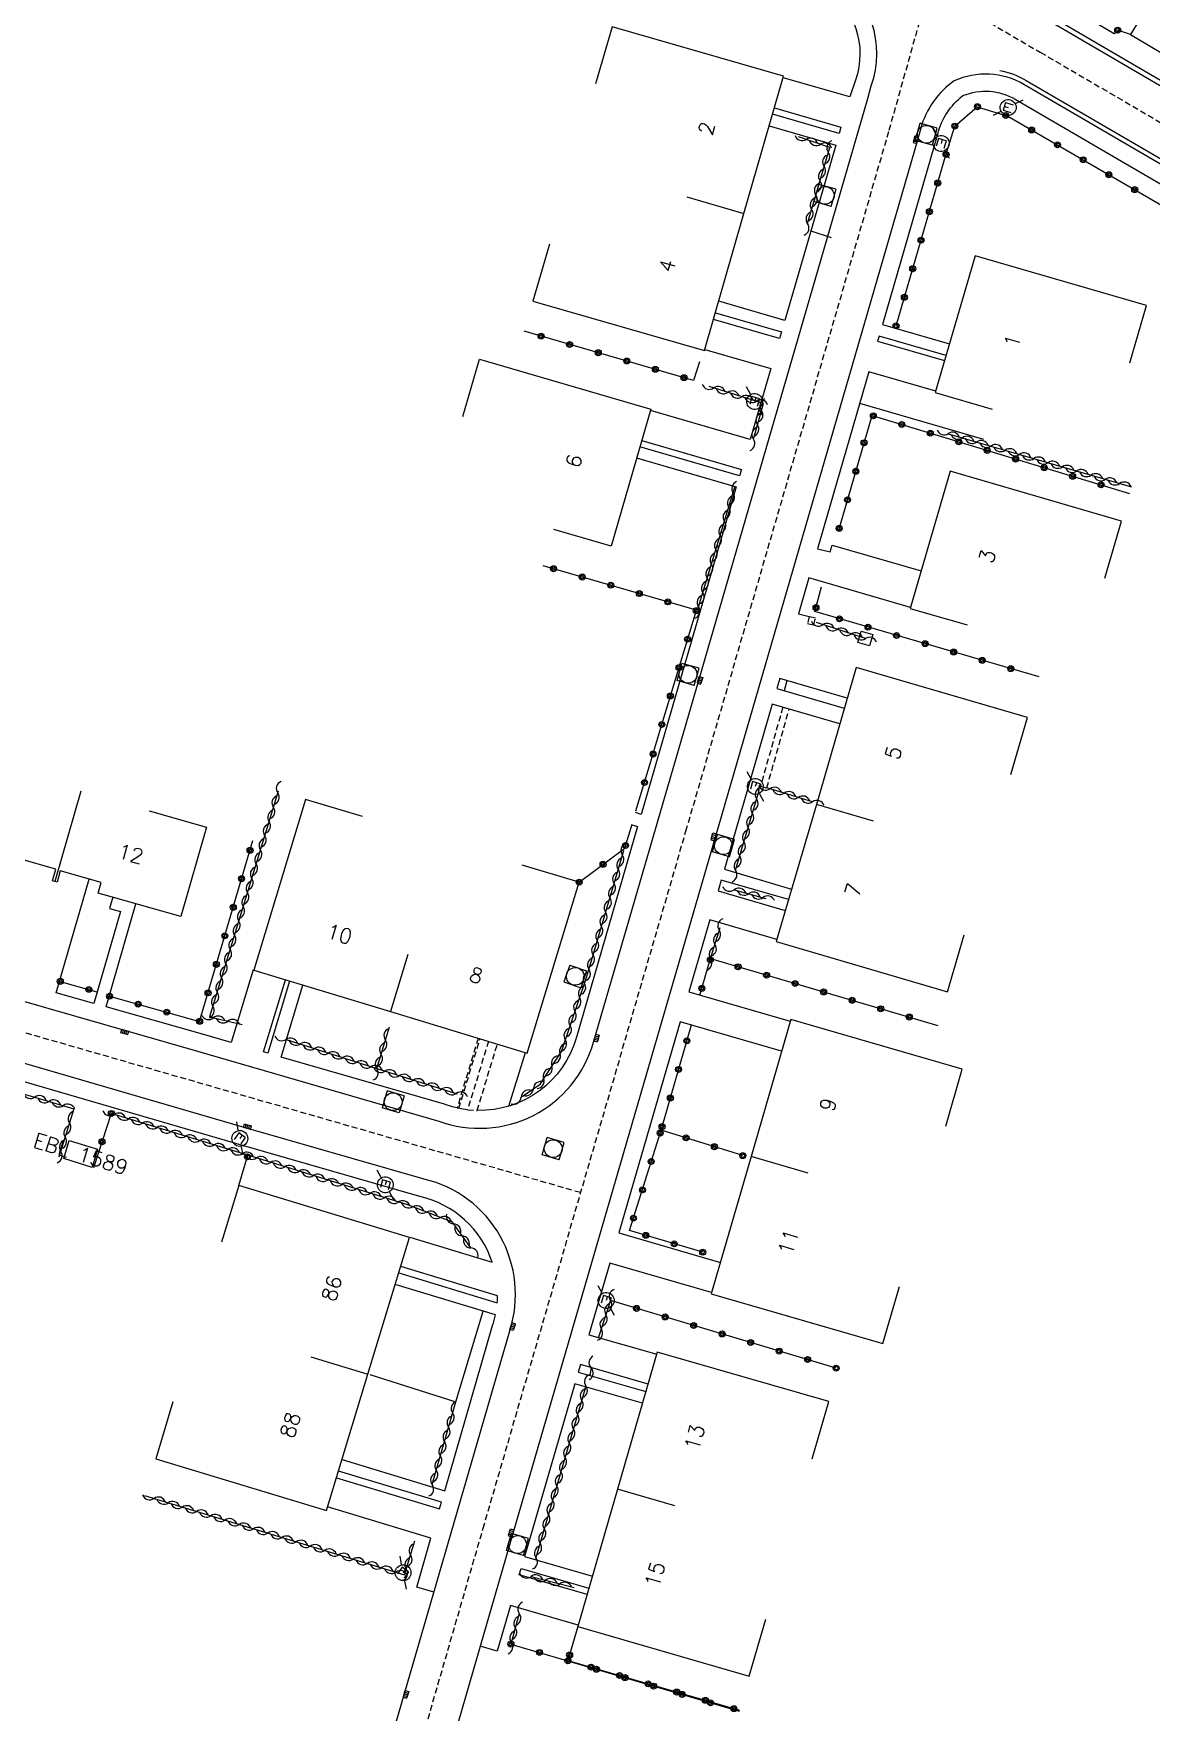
# Model space of a CAD drawing. Header units: millimetres. Extents: x 104999 to 106000, y 137000 to 138000.
# Drawn here: x 105524.4 to 105618.4, y 137584.1 to 137725.2 of the extents above; entities that cross this region are included whole.
import ezdxf
from ezdxf.enums import TextEntityAlignment as Align

# ---------------------------------------------------------------- set-up
doc = ezdxf.new("R2010")
doc.units = ezdxf.units.MM
doc.linetypes.add('DASHED', pattern=[0.75, 0.5, -0.25])
doc.layers.get('0').update_dxf_attribs({"linetype": 'CONTINUOUS'})
for name, color, linetype in [('W0001', 6, 'DASHED'), ('W0008', 7, 'CONTINUOUS'), ('W0100', 7, 'CONTINUOUS'), ('W0112', 1, 'DASHED'), ('W0310', 3, 'CONTINUOUS'), ('W0322', 7, 'CONTINUOUS'), ('W0330', 7, 'CONTINUOUS'), ('W0334', 7, 'CONTINUOUS'), ('W0400', 7, 'CONTINUOUS'), ('W0420', 7, 'CONTINUOUS'), ('W0471', 7, 'CONTINUOUS'), ('W0984', 7, 'CONTINUOUS'), ('W0991', 7, 'CONTINUOUS'), ('W1102', 7, 'CONTINUOUS')]:
    doc.layers.add(name, color=color, linetype=linetype)
doc.styles.get("Standard").update_dxf_attribs({"font": 'romans.shx', "width": 0.85})

# ---------------------------------------------------------------- blocks, each defined once
blk = doc.blocks.new('t322o')
at = {"color": 0, "linetype": 'Continuous'}
for radius in [0.25, 0.15]:
    blk.add_circle((0, 0), radius, dxfattribs=at)
blk = doc.blocks.new('t310o')
at = {"color": 0, "linetype": 'Continuous'}
for centre, start, end in [((-0.5, 0.38), 216.8699, 323.1304), ((0.5, -0.37), 36.8699, 143.1303)]:
    blk.add_arc(centre, 0.625, start, end, dxfattribs=at)
blk = doc.blocks.new('T471')
for p, q in [((-0.333334, 0.333334), (-0.333334, -0.333334)), ((-0.333334, 0.333334), (0.333334, 0.333334)), ((-0.333334, 0), (0, 0)), ((0.500001, 0.500001), (1.000002, 1.000002)), ((-0.500001, -0.500001), (-1.000002, -1.000002)), ((-0.333334, -0.333334), (0.333334, -0.333334))]:
    blk.add_line(p, q)
blk.add_ellipse((0, 0), major_axis=(0.471405, 0.471405), ratio=1, start_param=5.4977871438, end_param=11.780972451)
blk = doc.blocks.new('T400')
for p, q in [((-0.15, 0.3), (0.15, 0.3)), ((-0.15, -0.25), (-0.15, 0.3)), ((-0.15, 0.15), (0.15, 0.15)), ((-0.15, 0), (0.15, 0)), ((0.15, 0.3), (0.15, -0.25)), ((-0.15, -0.15), (0.15, -0.15)), ((-0.15, -0.25), (-0.15, -0.3)), ((-0.15, -0.3), (0.15, -0.3)), ((0.15, -0.3), (0.15, -0.25))]:
    blk.add_line(p, q)
blk = doc.blocks.new('T420')
for p, q in [((0.75, 0.75), (-0.75, 0.75)), ((-0.75, 0.75), (-0.75, -0.75)), ((0.75, 0.75), (0.75, -0.75)), ((0.75, -0.75), (-0.75, -0.75))]:
    blk.add_line(p, q)
blk.add_ellipse((0, 0), major_axis=(-0.53, 0.53), ratio=1, start_param=3.926991, end_param=10.210176)
blk = doc.blocks.new('t112o')
at = {"color": 0, "linetype": 'Continuous'}
for p, q in [((-0.5, 0.5), (0.5, 0.5)), ((-0.5, -0.5), (-0.5, 0.5)), ((0.5, 0.5), (0.5, -0.5)), ((0.5, -0.5), (-0.5, -0.5))]:
    blk.add_line(p, q, dxfattribs=at)

msp = doc.modelspace()

# ---------------------------------------------------------------- linework, layer by layer
at = {"layer": 'W0001'}
for points in [[(105432, 137816.34, -0.039176), (105455.16, 137810.61, -0.057606), (105477.92, 137800.88), (105511.41, 137780.94), (105518.76, 137776.62), (105524.04, 137773.51), (105562.78, 137750.93), (105593.16, 137732.92), (105609.05, 137723.66), (105658.6, 137694.72), (105710.16, 137664.69), (105719.21, 137659.43), (105734.24, 137651.26), (105753.4, 137641.63), (105781.67, 137627.35), (105809.49, 137613.3, 0.003427), (105819.17, 137610.72), (105828.51, 137608.1, -0.075468), (105840.58, 137603.07)], [(105599.7, 137729.11), (105596.3, 137716.98), (105579.3, 137658.35), (105562.28, 137599.85), (105548.95, 137553.69, 0.43807), (105557.02, 137537.47), (105586.02, 137528.96, 0.414551), (105600.77, 137537.03), (105604.67, 137550.09)]]:
    msp.add_lwpolyline(points, format="xyb", dxfattribs=at)
at = {"layer": 'W0001', "flags": 128}
msp.add_lwpolyline([(105570.41, 137627.79), (105517.2, 137643.1), (105495.8, 137649.27), (105465.52, 137658.03), (105441.12, 137665.1), (105418.87, 137671.09)], dxfattribs=at)
at = {"layer": 'W0008'}
for points in [[(105455.89, 137813.81, -0.071677), (105479.5, 137803.29), (105513.06, 137783.27), (105516.9, 137780.96), (105525.32, 137776.03), (105565.82, 137752.39), (105610.6, 137726.31), (105660.15, 137697.37), (105711.69, 137667.34), (105720.78, 137662.07, 0.324653), (105725.08, 137662.41, 0.324653)], [(105474.54, 137726.68), (105469.64, 137709.67), (105465.43, 137695.13), (105458.93, 137672.58, 0.227138), (105460.74, 137664.2, 0.139554), (105466.22, 137660.44), (105496.49, 137651.67), (105517.89, 137645.51), (105538.21, 137639.67), (105558.5, 137633.81, 0.437754), (105571.5, 137640.45), (105580.37, 137670.95), (105594.56, 137719.78), (105594.85, 137720.83, 0.351213), (105591.61, 137730.27)], [(105627.42, 137709.44), (105607.66, 137720.95, 0.244713), (105601.82, 137721.25, 0.173699), (105599, 137717.27), (105598.72, 137716.28), (105581.72, 137657.64), (105564.71, 137599.15), (105551.34, 137552.88, 0.441146)], [(105542.1, 137539.15), (105555.61, 137585.68), (105564.46, 137616.18, 0.437376), (105557.28, 137628.93), (105542.33, 137633.22), (105536.96, 137634.78), (105513.75, 137641.52), (105503.09, 137644.61, 0.207427), (105496.71, 137643.32, 0.17652), (105493.89, 137639.17), (105491.51, 137630.94), (105485.05, 137608.57), (105476.67, 137579.27)]]:
    msp.add_lwpolyline(points, format="xyb", dxfattribs=at)
at = {"layer": 'W0100'}
for points in [[(105619.2, 137729.45), (105616.64, 137725.15), (105621.59, 137722.22), (105624.14, 137726.51)], [(105567.79, 137707.52), (105566.41, 137702.72), (105580.83, 137698.58), (105584.14, 137710.1), (105587.47, 137721.64), (105573.06, 137725.8), (105571.67, 137721)], [(105606.59, 137662.94), (105607.98, 137667.74), (105593.58, 137671.93), (105590.23, 137660.41), (105586.86, 137648.89), (105601.26, 137644.68), (105602.66, 137649.47)], [(105534.15, 137659.89), (105538.96, 137658.51), (105536.82, 137651.01), (105529.87, 137652.97), (105530.12, 137653.87), (105526.68, 137654.84), (105526.41, 137653.88), (105526.02, 137654), (105526.3, 137654.97), (105522.86, 137655.96), (105522.6, 137655.07), (105515.65, 137657.07), (105517.79, 137664.58), (105522.6, 137663.21)], [(105552.09, 137659.4), (105547.3, 137660.85), (105542.96, 137646.48), (105554.44, 137643.01), (105565.93, 137639.52), (105570.29, 137653.88), (105565.51, 137655.33)], [(105601.11, 137633.38), (105602.49, 137638.18), (105588.08, 137642.34), (105584.75, 137630.82), (105581.4, 137619.29), (105595.81, 137615.1), (105597.21, 137619.91)], [(105536.15, 137610.2), (105534.7, 137605.41), (105549.06, 137601.06), (105552.54, 137612.54), (105556.04, 137624.03), (105541.69, 137628.4), (105540.23, 137623.62)], [(105589.89, 137605.42), (105591.27, 137610.22), (105576.86, 137614.38), (105573.53, 137602.86), (105570.18, 137591.32), (105584.59, 137587.14), (105585.99, 137591.94)]]:
    msp.add_lwpolyline(points, dxfattribs=at)
at = {"layer": 'W0100', "flags": 128}
for points in [[(105616.58, 137697.56), (105617.98, 137702.36), (105603.57, 137706.55), (105600.22, 137695.04), (105605.02, 137693.64)], [(105560.52, 137693.05), (105561.91, 137697.85), (105576.32, 137693.66), (105572.97, 137682.15), (105568.17, 137683.54)], [(105614.48, 137679.44), (105615.88, 137684.24), (105601.47, 137688.43), (105598.12, 137676.91), (105602.92, 137675.52)]]:
    msp.add_lwpolyline(points, dxfattribs=at)
at = {"layer": 'W0100'}
msp.add_lwpolyline([(105527.44, 137632.18), (105529.82, 137631.44), (105529.35, 137629.91), (105526.97, 137630.65)], close=True, dxfattribs=at)
at = {"layer": 'W0112'}
for points in [[(105589.63, 137676.21), (105589.49, 137675.64), (105590.02, 137675.51), (105590.16, 137676.08)], [(105587.41, 137668.59), (105585.54, 137661.97), (105586.07, 137661.82), (105587.94, 137668.43)]]:
    msp.add_lwpolyline(points, close=True, dxfattribs=at)
for points in [[(105561.81, 137640.77), (105560.03, 137634.91), (105560.18, 137634.88), (105561.96, 137640.73)], [(105562.67, 137640.52), (105560.92, 137634.76), (105561.72, 137634.7), (105563.42, 137640.29)]]:
    msp.add_lwpolyline(points, dxfattribs=at)
at = {"layer": 'W0310'}
for points in [[(105589.49, 137709.25), (105591.36, 137715.65), (105588.74, 137716.56)], [(105584.94, 137691.14), (105585.78, 137694.14), (105581.22, 137695.56)], [(105601.31, 137691.59), (105616.71, 137687.11)], [(105580.33, 137677.04), (105583.42, 137687.2)], [(105594.35, 137674.37), (105590.23, 137675.71)], [(105545, 137661.55), (105539.23, 137642.56), (105541.98, 137641.92)], [(105583.44, 137654.89), (105585.42, 137661.61)], [(105589.92, 137660.65), (105586.07, 137661.83)], [(105565.42, 137635.82), (105567.01, 137636.91), (105568.8, 137639.66), (105570.92, 137645.89), (105574.04, 137656.55)], [(105583.33, 137653.25), (105585.99, 137652.53)], [(105581.34, 137647.46), (105582.14, 137650.07)], [(105494.32, 137632.38), (105496.27, 137638.74), (105497.26, 137640.61), (105499.17, 137642.02), (105501.77, 137642.47), (105511.75, 137639.61), (105527.82, 137634.84), (105526.57, 137630.77)], [(105553.28, 137638.22), (105554.35, 137641.74)], [(105545.66, 137640.67), (105553.28, 137638.22), (105560.05, 137636.1)], [(105561.19, 137623.14), (105559.65, 137625.3), (105555.9, 137626.76), (105542.45, 137630.93), (105530.97, 137634.45)], [(105572.93, 137618.71), (105571.92, 137615.65)], [(105571.29, 137613.06), (105571.2, 137612.44)], [(105570.86, 137611.53), (105566.63, 137597.01)], [(105557.94, 137603.25), (105559.94, 137610.2)], [(105533.76, 137602.32), (105555.62, 137595.67), (105556.49, 137598.52)], [(105566.26, 137595.52), (105569.86, 137594.6)], [(105565.26, 137592.4), (105564.55, 137589.84)]]:
    msp.add_lwpolyline(points, dxfattribs=at)
at = {"layer": 'W0322'}
for p, q in [((105575.07, 137659.88), (105576.58, 137664.88)), ((105541.69, 137628.4), (105542.45, 137630.93))]:
    msp.add_line(p, q, dxfattribs=at)
for points in [[(105596.93, 137700.66), (105601.15, 137715.12), (105601.87, 137717.45), (105603.76, 137719.08), (105606.33, 137718.28), (105644.16, 137696.36), (105641.66, 137691.84)], [(105580.4, 137697.64), (105579.91, 137696.06), (105565.67, 137700.2)], [(105592.09, 137683.41), (105594.91, 137693.12), (105616.55, 137686.56)], [(105577.24, 137667.14), (105580.15, 137676.75), (105567.28, 137680.49)], [(105608.97, 137671.14), (105590.1, 137676.63), (105590.67, 137678.71)], [(105570.3, 137653.89), (105574.12, 137656.76), (105574.75, 137658.76)], [(105530.82, 137644.3), (105538.39, 137642.19), (105542.87, 137657.39)], [(105580.44, 137644.39), (105581.34, 137647.46), (105600.44, 137641.84)], [(105526.68, 137645.55), (105529.74, 137644.68)], [(105584.05, 137630.9), (105577.18, 137633.05), (105579.74, 137641.89)], [(105530.97, 137634.45), (105529.46, 137629.87)], [(105580.68, 137622.78), (105574.53, 137624.6), (105577.18, 137633.05)], [(105591.89, 137613.04), (105572.93, 137618.71)], [(105570.18, 137591.32), (105569.35, 137588.46), (105583.76, 137584.28)], [(105564.55, 137589.84), (105583.74, 137584.19)]]:
    msp.add_lwpolyline(points, dxfattribs=at)
at = {"layer": 'W0330'}
msp.add_lwpolyline([(105552.7, 137612.5), (105559.94, 137610.2), (105562.22, 137617.83)], dxfattribs=at)
at = {"layer": 'W0334'}
for p, q in [((105593.87, 137694.15), (105604.29, 137691.12)), ((105564.39, 137635.06), (105565.77, 137639.57))]:
    msp.add_line(p, q, dxfattribs=at)
for points in [[(105616.64, 137725.15), (105615.62, 137725.48), (105615.25, 137725.21), (105611.3, 137727.52), (105566.52, 137753.6), (105526.03, 137777.24), (105517.61, 137782.17), (105513.78, 137784.47), (105480.23, 137804.49, 0.07005), (105456.83, 137815), (105456.66, 137814.45), (105456.11, 137814.61), (105455.89, 137813.8), (105455.79, 137813.43, -0.071669), (105479.29, 137802.95), (105512.85, 137782.92), (105516.7, 137780.62), (105525.12, 137775.68), (105565.62, 137752.05), (105610.4, 137725.96), (105659.95, 137697.02)], [(105558.05, 137746.62), (105558.75, 137747.83), (105560.4, 137746.87), (105590.86, 137729.05, -0.350187), (105593.51, 137721.31), (105593.04, 137719.91), (105587.44, 137721.52)], [(105605.65, 137722.12, -0.088338), (105607.86, 137721.29), (105627.62, 137709.78), (105662.12, 137689.62), (105708.82, 137662.44), (105722.84, 137654.33, -0.284236), (105724.95, 137649.85), (105724.55, 137649.89)], [(105600.43, 137716.79, -0.167202), (105602.55, 137720.01, -0.236981), (105606.93, 137719.71), (105626.7, 137708.2), (105647.1, 137696.28), (105646.43, 137694.96), (105649.03, 137693.37), (105649.46, 137694.19), (105654.11, 137691.51), (105653.7, 137690.78)], [(105574.73, 137658.7), (105575.21, 137658.57), (105570.06, 137640.86, -0.343415), (105561.72, 137634.7)], [(105560.03, 137634.91, -0.032894), (105558.97, 137635.23), (105545.25, 137639.19), (105547.08, 137645.24)], [(105556.05, 137624.06), (105562.99, 137621.94, 0.259578), (105556.9, 137627.48), (105541.91, 137631.78), (105536.54, 137633.34), (105513.34, 137640.11), (105502.74, 137643.18, 0.205011), (105497.56, 137642.12, 0.177046), (105495.31, 137638.78), (105493.48, 137632.48), (105499.27, 137630.84)], [(105560.92, 137634.76, -0.022095), (105560.18, 137634.88)], [(105555.13, 137621.06), (105563.41, 137618.54, 0.017033), (105563.44, 137619.11), (105555.3, 137621.59)], [(105550.36, 137605.35), (105558.99, 137602.73), (105563.02, 137616.62, 0.027135), (105563.26, 137617.51), (105554.83, 137620.08)]]:
    msp.add_lwpolyline(points, format="xyb", dxfattribs=at)
for points in [[(105586.7, 137718.98), (105592.3, 137717.37), (105592.14, 137716.84), (105586.55, 137718.45)], [(105586.26, 137717.47), (105591.86, 137715.85), (105587.58, 137701.12), (105582.02, 137702.72)], [(105600.44, 137716.86), (105600.16, 137715.87), (105595.79, 137700.77), (105601.42, 137699.14)], [(105589.76, 137708.65), (105591.47, 137708.07)], [(105581.74, 137701.74), (105587.29, 137700.15), (105587.13, 137699.59), (105581.58, 137701.19)], [(105601.13, 137698.16), (105595.5, 137699.8), (105595.38, 137699.38), (105601.01, 137697.75)], [(105580.85, 137698.67), (105586.4, 137697.08), (105584.66, 137691.1), (105576.28, 137693.53)], [(105600.26, 137695.16), (105594.63, 137696.8), (105590.32, 137681.91), (105591.39, 137681.65), (105591.57, 137682.23), (105599.04, 137680.05)], [(105575.55, 137691.02), (105583.93, 137688.59), (105583.78, 137688.06), (105575.4, 137690.5)], [(105575.12, 137689.55), (105583.5, 137687.11), (105578.93, 137671.37), (105575.5, 137659.59), (105575.02, 137659.74)], [(105598.14, 137676.98), (105589.61, 137679.46), (105588.73, 137676.44), (105589.63, 137676.21)], [(105592.83, 137669.36), (105587.16, 137671.01), (105586.92, 137670.17), (105592.58, 137668.52)], [(105587.54, 137669.99), (105587.78, 137670.83)], [(105592.2, 137667.19), (105586.53, 137668.84), (105583.16, 137657.22), (105582.5, 137654.97), (105588.15, 137653.31)], [(105576.57, 137664.89), (105577.24, 137667.14)], [(105531.09, 137652.63), (105530.82, 137651.69), (105531.74, 137651.43), (105529.5, 137643.7), (105526.34, 137644.6), (105529.12, 137654.15)], [(105587.89, 137652.42), (105582.24, 137654.07), (105581.98, 137653.16), (105587.62, 137651.51)], [(105542.88, 137646.51), (105541.03, 137640.41), (105538.63, 137641.11), (105530.53, 137643.4), (105533.04, 137652.08)], [(105586.91, 137649.07), (105581.27, 137650.72), (105579.51, 137644.67), (105588.04, 137642.21)], [(105545.95, 137645.58), (105544.12, 137639.52), (105543.76, 137639.62), (105545.6, 137645.69)], [(105587.31, 137639.68), (105578.78, 137642.15), (105573.62, 137624.41), (105582.17, 137621.93)], [(105581.43, 137619.39), (105572.88, 137621.87), (105571.12, 137615.84), (105576.81, 137614.2)], [(105576.08, 137611.69), (105570.4, 137613.34), (105570.21, 137612.7), (105575.9, 137611.06)], [(105575.62, 137610.08), (105569.93, 137611.73), (105566.15, 137598.73), (105565.7, 137597.19), (105571.41, 137595.54)], [(105549.9, 137603.83), (105558.55, 137601.21), (105558.71, 137601.76), (105550.06, 137604.38)], [(105558.08, 137594.2), (105556.64, 137594.62), (105557.84, 137598.74), (105549.15, 137601.37)], [(105570.96, 137594), (105565.26, 137595.65), (105565.41, 137596.19), (105571.12, 137594.54)], [(105570.22, 137591.43), (105564.52, 137593.09), (105563.41, 137589.25), (105561.97, 137589.67)]]:
    msp.add_lwpolyline(points, dxfattribs=at)
at = {"layer": 'W1102'}
for p, q in [((105579.33, 137711.49), (105584.14, 137710.1)), ((105595.03, 137659.02), (105590.23, 137660.41)), ((105555.89, 137647.8), (105554.44, 137643.01)), ((105589.55, 137629.43), (105584.75, 137630.82)), ((105547.75, 137613.99), (105552.54, 137612.54)), ((105578.34, 137601.47), (105573.53, 137602.86))]:
    msp.add_line(p, q, dxfattribs=at)
at = {"layer": 'W1102', "flags": 128}
msp.add_lwpolyline([(105528.4, 137661.54), (105526.21, 137653.94)], dxfattribs=at)

# ---------------------------------------------------------------- block references
at = {"layer": 'W0112', "rotation": 73.74208725760028}
msp.add_blockref('t112o', (105594.35, 137674.37), dxfattribs=at)
at = {"layer": 'W0310'}
for p, rotation in [((105589.39, 137716.34), 160.775125856864), ((105590.57, 137715.93), 160.775125856864), ((105591.24, 137715.25), 73.74318957629767), ((105590.89, 137714.05), 73.74318957629767), ((105590.54, 137712.85), 73.74318957629767), ((105590.19, 137711.65), 73.74318957629767), ((105589.49, 137709.25), 73.74318957629767), ((105589.84, 137710.45), 73.74318957629767), ((105581.6, 137695.44), 162.771216967129), ((105582.79, 137695.07), 162.771216967129), ((105583.98, 137694.7), 162.771216967129), ((105585.18, 137694.33), 162.771216967129), ((105585.62, 137693.55), 74.21748178564336), ((105585.28, 137692.34), 74.21748178564336), ((105584.94, 137691.14), 74.21748178564336), ((105601.32, 137691.6), 341.383574629725), ((105602.51, 137691.24), 343.7846303698931), ((105603.71, 137690.89), 343.7846303698931), ((105604.91, 137690.55), 343.7846303698931), ((105606.11, 137690.2), 343.7846303698931), ((105607.31, 137689.85), 343.7846303698931), ((105608.51, 137689.5), 343.7846303698931), ((105609.71, 137689.15), 343.7846303698931), ((105610.91, 137688.8), 343.7846303698931), ((105612.12, 137688.45), 343.7846303698931), ((105583.24, 137686.6), 73.09101583496975), ((105613.32, 137688.1), 343.7846303698931), ((105614.52, 137687.75), 343.7846303698931), ((105615.72, 137687.4), 343.7846303698931), ((105582.88, 137685.41), 73.09101583496975), ((105582.51, 137684.21), 73.09101583496975), ((105582.15, 137683.02), 73.09101583496975), ((105581.79, 137681.82), 73.09101583496975), ((105581.06, 137679.43), 73.09101583496975), ((105581.42, 137680.62), 73.09101583496975), ((105580.69, 137678.23), 73.09101583496975), ((105580.33, 137677.04), 73.09101583496975), ((105590.78, 137675.53), 161.980412600981), ((105591.97, 137675.14), 161.980412600981), ((105593.16, 137674.75), 161.980412600981), ((105594.35, 137674.37), 161.980412600981), ((105544.95, 137661.39), 253.0985228323345), ((105586.34, 137661.75), 162.959574816913), ((105544.59, 137660.19), 253.0985228323345), ((105584.85, 137659.69), 73.57161405175844), ((105585.21, 137660.89), 73.57161405175844), ((105587.53, 137661.39), 162.959574816913), ((105588.73, 137661.02), 162.959574816913), ((105589.92, 137660.65), 162.959574816913), ((105544.23, 137658.99), 253.0985228323345), ((105584.5, 137658.49), 73.57161405175844), ((105543.86, 137657.8), 253.0985228323345), ((105584.15, 137657.29), 73.57161405175844), ((105543.5, 137656.6), 253.0985228323345), ((105573.93, 137656.17), 73.66109710802374), ((105583.79, 137656.09), 73.57161405175844), ((105542.77, 137654.21), 253.0985228323345), ((105543.14, 137655.41), 253.0985228323345), ((105573.58, 137654.97), 73.66109710802374), ((105583.44, 137654.89), 73.57161405175844), ((105542.41, 137653.01), 253.0985228323345), ((105573.23, 137653.77), 73.66109710802374), ((105583.33, 137653.25), 344.9232951585633), ((105542.05, 137651.82), 253.0985228323345), ((105572.52, 137651.37), 73.66109710802374), ((105572.88, 137652.57), 73.66109710802374), ((105584.54, 137652.92), 344.9232951585633), ((105585.75, 137652.6), 344.9232951585633), ((105541.68, 137650.62), 253.0985228323345), ((105572.17, 137650.17), 73.66109710802374), ((105582.07, 137649.85), 73.08530226308515), ((105541.32, 137649.43), 253.0985228323345), ((105571.82, 137648.97), 73.66109710802374), ((105581.71, 137648.65), 73.08530226308515), ((105540.59, 137647.03), 253.0985228323345), ((105540.96, 137648.23), 253.0985228323345), ((105571.47, 137647.77), 73.66109710802374), ((105581.34, 137647.46), 73.08530226308515), ((105540.23, 137645.84), 253.0985228323345), ((105571.12, 137646.57), 73.66109710802374), ((105539.87, 137644.64), 253.0985228323345), ((105570.34, 137644.19), 71.22490854634523), ((105570.74, 137645.38), 71.22490854634523), ((105539.5, 137643.45), 253.0985228323345), ((105569.94, 137643.01), 71.22490854634523), ((105539.54, 137642.48), 346.9342892956001), ((105540.76, 137642.2), 346.9342892956001), ((105569.54, 137641.83), 71.22490854634523), ((105545.66, 137640.67), 342.190518324516), ((105554.01, 137640.61), 73.15485168157305), ((105569.13, 137640.64), 71.22490854634523), ((105546.85, 137640.29), 342.190518324516), ((105548.04, 137639.9), 342.190518324516), ((105549.23, 137639.52), 342.190518324516), ((105550.42, 137639.14), 342.190518324516), ((105553.65, 137639.42), 73.15485168157305), ((105568.69, 137639.48), 56.94749347073856), ((105551.61, 137638.76), 342.190518324516), ((105552.8, 137638.37), 342.190518324516), ((105553.28, 137638.22), 73.15485168157305), ((105553.99, 137638), 342.615717186712), ((105555.19, 137637.62), 342.615717186712), ((105567.32, 137637.39), 56.94749347073856), ((105568, 137638.44), 56.94749347073856), ((105556.38, 137637.25), 342.615717186712), ((105557.57, 137636.88), 342.615717186712), ((105558.76, 137636.5), 342.615717186712), ((105566.45, 137636.53), 34.37930757953306), ((105524.54, 137635.82), 343.4705102781915), ((105525.74, 137635.46), 343.4705102781915), ((105526.94, 137635.11), 343.4705102781915), ((105559.96, 137636.13), 342.615717186712), ((105565.42, 137635.82), 34.37930757953306), ((105527.45, 137633.65), 252.9723090263329), ((105531.22, 137634.37), 162.98625504788), ((105532.42, 137634), 162.98625504788), ((105533.61, 137633.64), 162.98625504788), ((105527.09, 137632.45), 252.9723090263329), ((105534.81, 137633.27), 162.98625504788), ((105536, 137632.91), 162.98625504788), ((105537.2, 137632.54), 162.98625504788), ((105538.39, 137632.17), 162.98625504788), ((105526.72, 137631.26), 252.9723090263329), ((105539.59, 137631.81), 162.98625504788), ((105540.79, 137631.44), 162.98625504788), ((105541.98, 137631.08), 162.98625504788), ((105543.17, 137630.71), 162.748511292055), ((105544.37, 137630.34), 162.748511292055), ((105545.56, 137629.97), 162.748511292055), ((105546.76, 137629.6), 162.748511292055), ((105547.95, 137629.23), 162.748511292055), ((105549.14, 137628.85), 162.748511292055), ((105550.34, 137628.48), 162.748511292055), ((105551.53, 137628.11), 162.748511292055), ((105552.72, 137627.74), 162.748511292055), ((105553.92, 137627.37), 162.748511292055), ((105555.11, 137627), 162.748511292055), ((105556.3, 137626.6), 158.7701675407349), ((105557.46, 137626.15), 158.7701675407349), ((105558.63, 137625.7), 158.7701675407349), ((105559.74, 137625.17), 125.564421602553), ((105560.46, 137624.16), 125.564421602553), ((105561.19, 137623.14), 125.564421602553), ((105572.54, 137617.52), 251.922478503314), ((105572.93, 137618.71), 251.922478503314), ((105572.15, 137616.34), 251.922478503314), ((105571.29, 137613.06), 261.1663401193509), ((105570.51, 137610.33), 253.7524002753439), ((105570.86, 137611.53), 253.7524002753439), ((105559.67, 137609.26), 73.99017112794066), ((105570.16, 137609.13), 253.7524002753439), ((105559.32, 137608.05), 73.99017112794066), ((105569.81, 137607.92), 253.7524002753439), ((105558.98, 137606.85), 73.99017112794066), ((105569.46, 137606.72), 253.7524002753439), ((105558.63, 137605.65), 73.99017112794066), ((105569.11, 137605.52), 253.7524002753439), ((105557.94, 137603.25), 73.99017112794066), ((105558.29, 137604.45), 73.99017112794066), ((105568.76, 137604.32), 253.7524002753439), ((105568.06, 137601.92), 253.7524002753439), ((105568.41, 137603.12), 253.7524002753439), ((105534.56, 137602.08), 343.0811814718842), ((105535.75, 137601.71), 343.0811814718842), ((105536.95, 137601.35), 343.0811814718842), ((105538.14, 137600.99), 343.0811814718842), ((105567.71, 137600.72), 253.7524002753439), ((105539.34, 137600.62), 343.0811814718842), ((105540.53, 137600.26), 343.0811814718842), ((105541.73, 137599.89), 343.0811814718842), ((105542.93, 137599.53), 343.0811814718842), ((105567.36, 137599.52), 253.7524002753439), ((105544.12, 137599.17), 343.0811814718842), ((105545.32, 137598.8), 343.0811814718842), ((105546.51, 137598.44), 343.0811814718842), ((105547.71, 137598.08), 343.0811814718842), ((105567.01, 137598.32), 253.7524002753439), ((105548.91, 137597.71), 343.0811814718842), ((105550.1, 137597.35), 343.0811814718842), ((105551.3, 137596.98), 343.0811814718842), ((105556.13, 137597.32), 73.07149882894441), ((105566.66, 137597.12), 253.7524002753439), ((105552.49, 137596.62), 343.0811814718842), ((105553.69, 137596.26), 343.0811814718842), ((105554.89, 137595.89), 343.0811814718842), ((105555.76, 137596.13), 73.07149882894441), ((105566.26, 137595.52), 345.6132468090361), ((105567.47, 137595.21), 345.6132468090361), ((105568.68, 137594.9), 345.6132468090361), ((105565.26, 137592.4), 254.4461748238639), ((105564.92, 137591.2), 254.4461748238639), ((105564.59, 137589.99), 254.4461748238639)]:
    msp.add_blockref('t310o', p, dxfattribs=dict(at, rotation=rotation))
at = {"layer": 'W0322'}
for p, rotation in [((105615.56, 137725.51), 328.549987134489), ((105603.77, 137719.08), 342.691318804221), ((105606.15, 137718.34), 342.691318804221), ((105601.87, 137717.45), 40.7735553609309), ((105608.33, 137717.12), 329.911182688757), ((105610.5, 137715.87), 329.911182688757), ((105601.13, 137715.06), 73.74495644034471), ((105612.66, 137714.62), 329.911182688757), ((105600.43, 137712.66), 73.74495644034471), ((105614.82, 137713.36), 329.911182688757), ((105616.99, 137712.11), 329.911182688757), ((105599.73, 137710.26), 73.74495644034471), ((105599.03, 137707.86), 73.74495644034471), ((105598.33, 137705.46), 73.74495644034471), ((105597.63, 137703.06), 73.74495644034471), ((105596.93, 137700.66), 73.74495644034471), ((105567.09, 137699.79), 163.7846253113716), ((105569.49, 137699.09), 163.7846253113716), ((105571.9, 137698.4), 163.7846253113716), ((105574.3, 137697.7), 163.7846253113716), ((105576.7, 137697), 163.7846253113716), ((105579.1, 137696.3), 163.7846253113716), ((105595.02, 137693.09), 343.1423594645655), ((105597.41, 137692.36), 343.1423594645655), ((105599.81, 137691.64), 343.1423594645655), ((105594.24, 137690.83), 73.78655823641141), ((105602.2, 137690.91), 343.1423594645655), ((105604.59, 137690.19), 343.1423594645655), ((105606.98, 137689.46), 343.1423594645655), ((105609.38, 137688.74), 343.1423594645655), ((105593.55, 137688.43), 73.78655823641141), ((105611.77, 137688.01), 343.1423594645655), ((105614.16, 137687.29), 343.1423594645655), ((105592.85, 137686.03), 73.78655823641141), ((105592.15, 137683.63), 73.78655823641141), ((105568.14, 137680.24), 163.7846253113883), ((105570.55, 137679.54), 163.7846253113883), ((105572.95, 137678.85), 163.7846253113883), ((105575.35, 137678.15), 163.7846253113883), ((105577.75, 137677.45), 163.7846253113883), ((105580.14, 137676.71), 73.14739348507918), ((105590.2, 137676.97), 74.70980061990223), ((105592.17, 137676.03), 163.7846253114081), ((105594.57, 137675.33), 163.7846253114081), ((105596.97, 137674.63), 163.7846253114081), ((105579.41, 137674.32), 73.14739348507918), ((105599.37, 137673.94), 163.7846253114081), ((105601.77, 137673.24), 163.7846253114081), ((105578.69, 137671.93), 73.14739348507918), ((105604.17, 137672.54), 163.7846253114081), ((105606.57, 137671.84), 163.7846253114081), ((105577.96, 137669.54), 73.14739348507918), ((105577.24, 137667.14), 73.14739348507918), ((105576.51, 137664.66), 73.20813834607326), ((105575.79, 137662.27), 73.20813834607326), ((105542.63, 137656.57), 73.58022638405838), ((105574.19, 137656.97), 72.55037567219077), ((105572.3, 137655.39), 36.92990918172355), ((105541.92, 137654.18), 73.58022638405838), ((105570.3, 137653.89), 36.92990918172355), ((105541.22, 137651.78), 73.58022638405838), ((105540.51, 137649.38), 73.58022638405838), ((105539.8, 137646.98), 73.58022638405838), ((105581.32, 137647.36), 73.50523619498452), ((105583.65, 137646.78), 343.6219766031395), ((105526.68, 137645.55), 344.1187531710573), ((105529.08, 137644.87), 344.1187531710573), ((105580.61, 137644.96), 73.50523619498452), ((105586.05, 137646.07), 343.6219766031395), ((105588.45, 137645.37), 343.6219766031395), ((105530.82, 137644.3), 344.3625594515199), ((105533.22, 137643.63), 344.3625594515199), ((105539.1, 137644.58), 73.58022638405838), ((105590.84, 137644.66), 343.6219766031395), ((105593.24, 137643.96), 343.6219766031395), ((105535.63, 137642.96), 344.3625594515199), ((105538.39, 137642.19), 73.58022638405838), ((105595.64, 137643.25), 343.6219766031395), ((105598.04, 137642.55), 343.6219766031395), ((105579.35, 137640.55), 73.84710405461627), ((105578.65, 137638.15), 73.84710405461627), ((105577.96, 137635.75), 73.84710405461627), ((105530.97, 137634.45), 251.7580628560499), ((105577.1, 137632.8), 72.63533740582155), ((105577.26, 137633.34), 73.84710405461627), ((105579.28, 137632.4), 162.544618845833), ((105530.19, 137632.07), 251.7580628560499), ((105542.41, 137630.8), 73.28523549814861), ((105581.66, 137631.65), 162.544618845833), ((105584.05, 137630.9), 162.544618845833), ((105576.35, 137630.41), 72.63533740582155), ((105575.61, 137628.02), 72.63533740582155), ((105574.86, 137625.64), 72.63533740582155), ((105575.89, 137624.2), 163.5730709178959), ((105578.28, 137623.49), 163.5730709178959), ((105580.68, 137622.78), 163.5730709178959), ((105575.12, 137618.06), 163.3524626082719), ((105577.52, 137617.34), 163.3524626082719), ((105579.92, 137616.62), 163.3524626082719), ((105582.31, 137615.91), 163.3524626082719), ((105584.71, 137615.19), 163.3524626082719), ((105587.1, 137614.47), 163.3524626082719), ((105589.5, 137613.76), 163.3524626082719), ((105591.89, 137613.04), 163.3524626082719), ((105564.56, 137589.84), 343.5947649370556), ((105566.96, 137589.14), 343.5947649370556), ((105569.35, 137588.43), 343.5947649370556), ((105569.49, 137588.92), 253.8126190464921), ((105571.29, 137587.9), 343.8126190464624), ((105571.75, 137587.72), 343.5947649370556), ((105573.69, 137587.2), 343.8126190464624), ((105574.15, 137587.02), 343.5947649370556), ((105576.09, 137586.5), 343.8126190464624), ((105576.55, 137586.31), 343.5947649370556), ((105578.49, 137585.81), 343.8126190464624), ((105578.95, 137585.61), 343.5947649370556), ((105580.9, 137585.11), 343.8126190464624), ((105581.34, 137584.9), 343.5947649370556), ((105583.3, 137584.41), 343.8126190464624)]:
    msp.add_blockref('t322o', p, dxfattribs=dict(at, rotation=rotation))
at = {"layer": 'W0400'}
for p, rotation in [((105598.6, 137716.32), 344.320825429367), ((105580.45, 137670.86), 343.7898880005749), ((105581.6, 137657.7), 343.832255404946), ((105532.1, 137641.29), 72.75195616828489), ((105571.76, 137640.79), 343.7925268437239), ((105542.41, 137633.34), 73.78176380511553), ((105564.7, 137616.52), 162.9621812924029), ((105564.58, 137599.19), 343.781251103776), ((105555.74, 137585.62), 343.827416484093)]:
    msp.add_blockref('T400', p, dxfattribs=dict(at, rotation=rotation))
at = {"layer": 'W0420'}
for p, rotation in [((105599.47, 137716.76), 254.320825429367), ((105590.97, 137711.62), 254.320825429367), ((105579.45, 137671.36), 254.320825429367), ((105582.42, 137656.96), 253.832255404946), ((105569.97, 137645.97), 71.22490854634523), ((105554.66, 137635.43), 343.7817638051155), ((105568.11, 137631.49), 253.832255404946), ((105565.11, 137598.21), 253.781251103776)]:
    msp.add_blockref('T420', p, dxfattribs=dict(at, rotation=rotation))
at = {"layer": 'W0471'}
for p, rotation in [((105606.35, 137719.01), 342.691318804221), ((105600.72, 137715.99), 253.8099135149239), ((105585.04, 137694.3), 253.8099135149239), ((105585.1, 137661.93), 253.8099135149239), ((105541.77, 137632.35), 235.3880449274769), ((105554, 137628.45), 253.8099135149239), ((105572.56, 137618.72), 253.8099135149239), ((105555.49, 137595.84), 235.3880449274769)]:
    msp.add_blockref('T471', p, dxfattribs=dict(at, rotation=rotation))

# ---------------------------------------------------------------- texts
at = {"layer": 'W0984'}
msp.add_text('EBL 1589', height=1.25, rotation=342.752, dxfattribs=at).set_placement((105528.4, 137631.04), align=Align.MIDDLE)
at = {"layer": 'W0991'}
for s, rotation, p in [('2', 73.8907, (105581, 137717.26)), ('4', 73.9758, (105577.68, 137705.72)), ('1', 73.7846, (105606.7, 137699.4)), ('6', 73.7846, (105569.85, 137689.3)), ('3', 73.7846, (105604.6, 137681.28)), ('5', 73.7846, (105596.7, 137664.77)), ('12', 344.1218, (105532.6, 137656.27)), ('7', 73.6996, (105593.34, 137653.25)), ('10', 343.1836, (105550.15, 137649.53)), ('8', 343.0985, (105561.64, 137646.05)), ('9', 73.8977, (105591.22, 137635.19)), ('11', 73.8126, (105587.88, 137623.66)), ('86', 73.0488, (105549.5, 137619.74)), ('88', 73.1338, (105546.01, 137608.25)), ('13', 73.8977, (105580, 137607.23)), ('15', 73.8126, (105576.66, 137595.7))]:
    msp.add_text(s, height=1.25, rotation=rotation, dxfattribs=at).set_placement(p, align=Align.MIDDLE)

doc.saveas('drawing.dxf')
